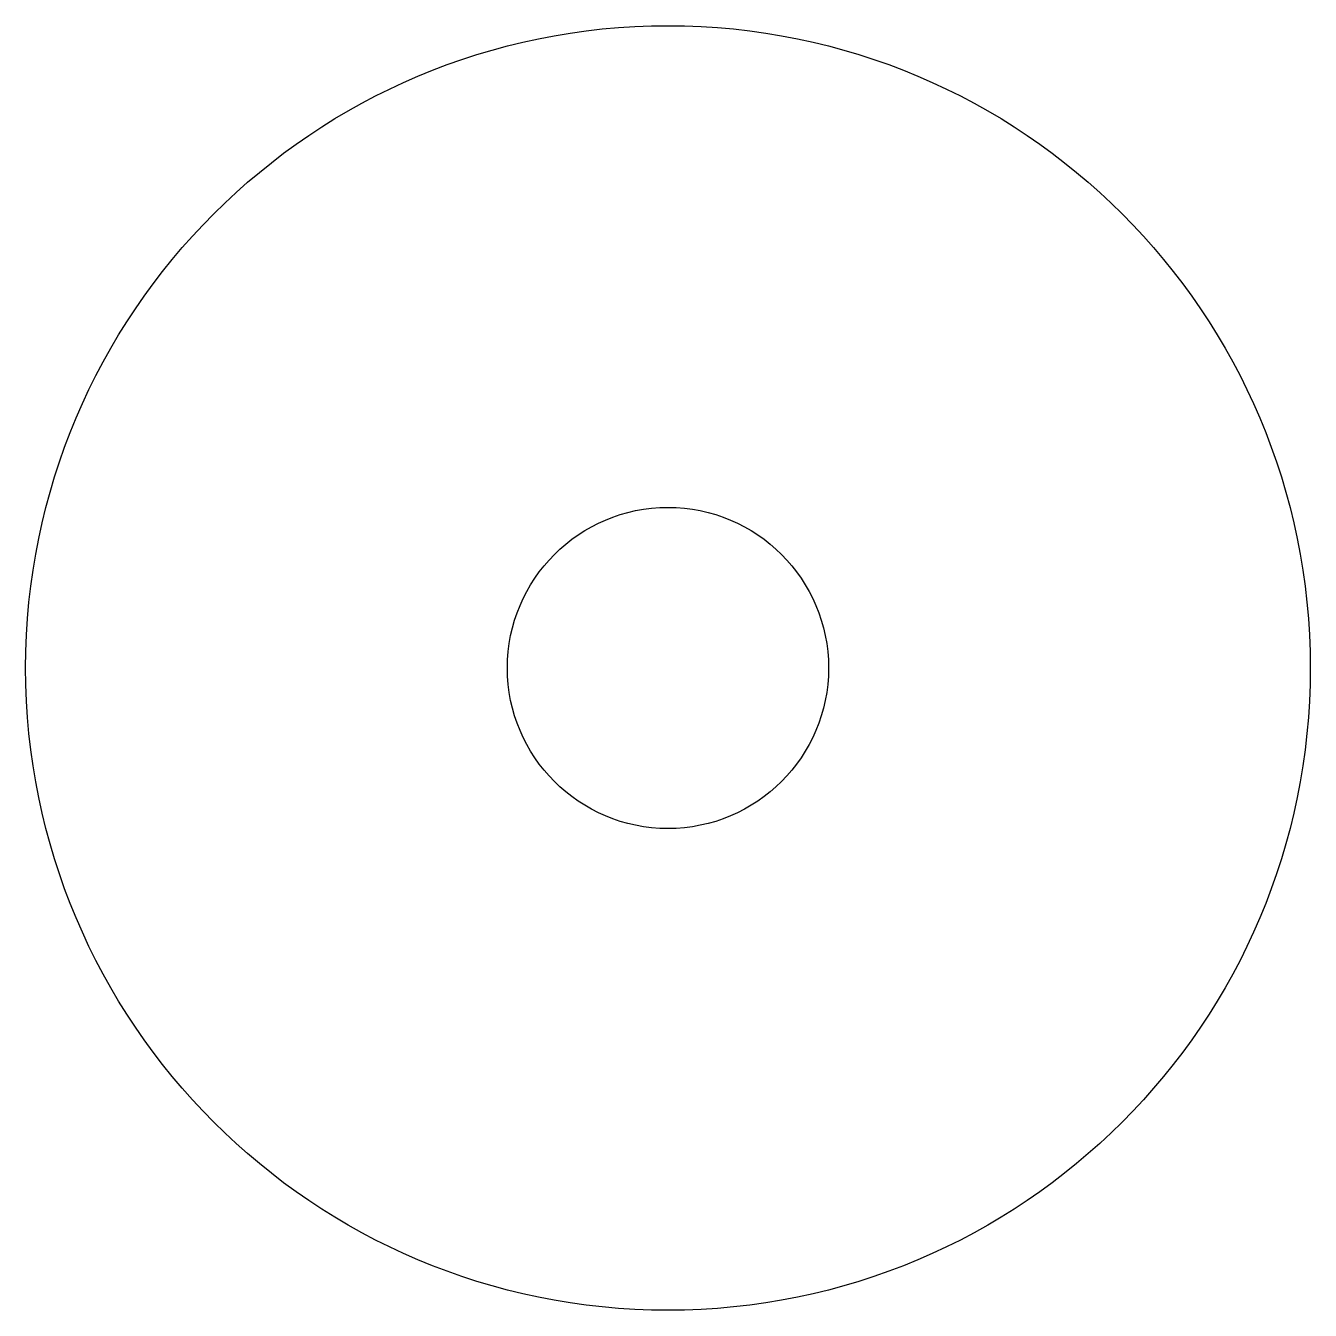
# Model space of a CAD drawing. Header units: millimetres. Extents: x 2465.8 to 2477.8, y 1787.6 to 1799.6.
import ezdxf

# ---------------------------------------------------------------- set-up
doc = ezdxf.new("R2010")
doc.units = ezdxf.units.MM

msp = doc.modelspace()

# ---------------------------------------------------------------- linework, layer by layer
for radius in [6, 6, 1.5]:
    msp.add_circle((2471.813, 1793.619), radius)

doc.saveas('drawing.dxf')
